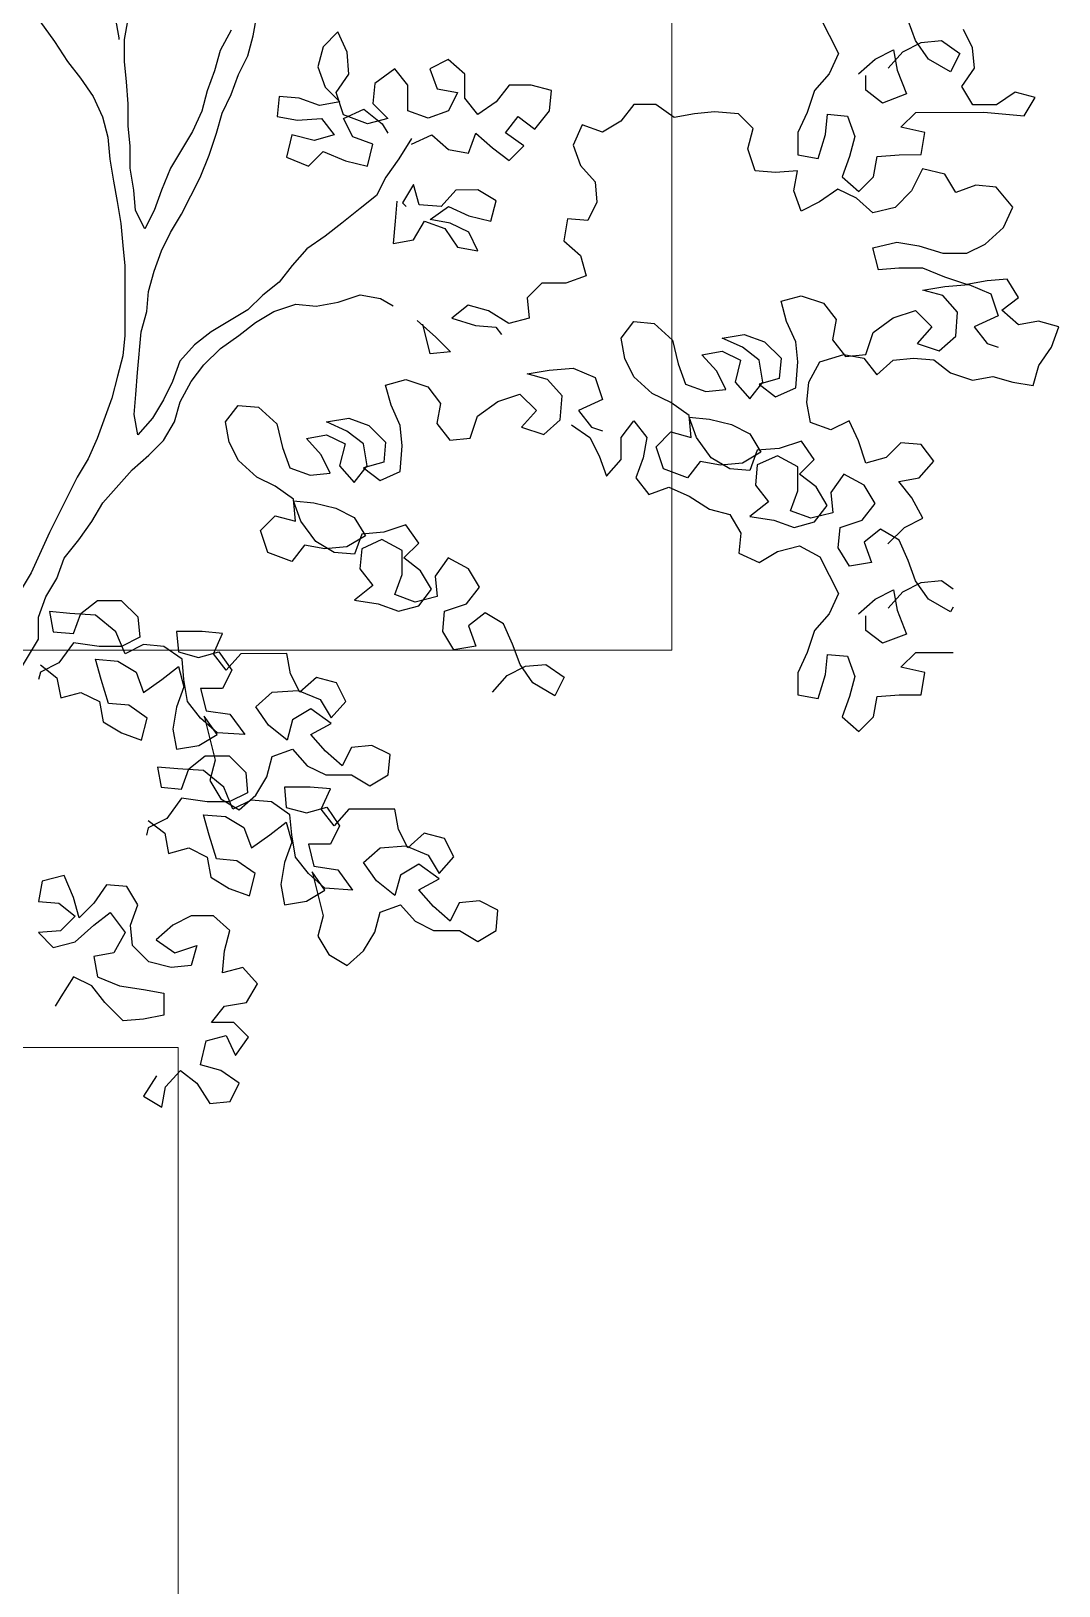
# Model space of a CAD drawing. Header units: millimetres. Extents: x 2810.5 to 2848.4, y 1624.4 to 1676.1.
# Drawn here: x 2842.94 to 2844.76, y 1637.632 to 1640.386 of the extents above; entities that cross this region are included whole.
import ezdxf

# ---------------------------------------------------------------- set-up
doc = ezdxf.new("R2010")
doc.units = ezdxf.units.MM
doc.layers.add('PROIEZIONI_projections', color=145, linetype='Continuous', lineweight=13)
doc.layers.add('VERDE_ALBERI', color=104, linetype='Continuous')

msp = doc.modelspace()

# ---------------------------------------------------------------- linework, layer by layer
at = {"layer": 'PROIEZIONI_projections'}
for points in [[(2841.2921, 1639.2893), (2844.0749, 1639.2893), (2844.0749, 1641.8615), (2839.8676, 1641.8615), (2839.8676, 1639.9504)], [(2841.2921, 1638.5856), (2843.2007, 1638.5856), (2843.2007, 1636.7731), (2841.2921, 1636.7731)]]:
    msp.add_lwpolyline(points, dxfattribs=at)
at = {"layer": 'VERDE_ALBERI'}
for p, q in [((2843.0894, 1640.4097), (2843.0959, 1640.3739)), ((2843.1057, 1640.3707), (2843.1122, 1640.4065)), ((2843.3337, 1640.3774), (2843.3401, 1640.4132)), ((2844.3368, 1640.4109), (2844.3694, 1640.3458)), ((2842.9558, 1640.4031), (2842.9819, 1640.3673)), ((2843.2946, 1640.3871), (2843.2751, 1640.3513)), ((2843.4835, 1640.384), (2843.4574, 1640.358)), ((2843.4998, 1640.3482), (2843.4835, 1640.384)), ((2844.5062, 1640.3687), (2844.4931, 1640.4045)), ((2844.6071, 1640.3558), (2844.5908, 1640.3883)), ((2842.9819, 1640.3673), (2843.0048, 1640.3315)), ((2843.0959, 1640.3739), (2843.0959, 1640.3707)), ((2843.1057, 1640.3316), (2843.1057, 1640.3707)), ((2843.3239, 1640.3415), (2843.3337, 1640.3774)), ((2843.4574, 1640.358), (2843.4477, 1640.3221)), ((2844.4345, 1640.3361), (2844.4671, 1640.3524)), ((2844.4671, 1640.3524), (2844.4736, 1640.3165)), ((2844.4834, 1640.3491), (2844.5159, 1640.3654)), ((2844.529, 1640.3361), (2844.5062, 1640.3687)), ((2844.5159, 1640.3654), (2844.5518, 1640.3687)), ((2844.5518, 1640.3687), (2844.5843, 1640.346)), ((2844.6104, 1640.3199), (2844.6071, 1640.3558)), ((2843.0048, 1640.3315), (2843.0276, 1640.3022)), ((2843.109, 1640.2958), (2843.1057, 1640.3316)), ((2843.2751, 1640.3513), (2843.2653, 1640.3154)), ((2843.3077, 1640.309), (2843.3239, 1640.3415)), ((2843.5031, 1640.3091), (2843.4998, 1640.3482)), ((2843.6789, 1640.3354), (2843.6464, 1640.319)), ((2843.7083, 1640.3093), (2843.6789, 1640.3354)), ((2844.3694, 1640.3458), (2844.3531, 1640.3099)), ((2844.4052, 1640.31), (2844.4345, 1640.3361)), ((2844.4573, 1640.3198), (2844.4834, 1640.3491)), ((2844.5681, 1640.3134), (2844.529, 1640.3361)), ((2844.5843, 1640.346), (2844.5681, 1640.3134)), ((2843.0276, 1640.3022), (2843.0504, 1640.2696)), ((2843.2653, 1640.3154), (2843.2523, 1640.2796)), ((2843.2947, 1640.2731), (2843.3077, 1640.309)), ((2843.4477, 1640.3221), (2843.4608, 1640.2863)), ((2843.4803, 1640.2766), (2843.5031, 1640.3091)), ((2843.5845, 1640.319), (2843.5487, 1640.2929)), ((2843.6073, 1640.2897), (2843.5845, 1640.319)), ((2843.6464, 1640.319), (2843.6594, 1640.2832)), ((2843.7083, 1640.267), (2843.7083, 1640.3093)), ((2844.3531, 1640.3099), (2844.3271, 1640.2806)), ((2844.4183, 1640.2807), (2844.4183, 1640.3067)), ((2844.4736, 1640.3165), (2844.49, 1640.2742)), ((2844.5877, 1640.2873), (2844.6104, 1640.3199)), ((2843.0504, 1640.2696), (2843.0667, 1640.2338)), ((2843.1123, 1640.2567), (2843.109, 1640.2958)), ((2843.2523, 1640.2796), (2843.2426, 1640.2438)), ((2843.2784, 1640.2405), (2843.2947, 1640.2731)), ((2843.3794, 1640.2699), (2843.3761, 1640.2341)), ((2843.4152, 1640.2667), (2843.3794, 1640.2699)), ((2843.4608, 1640.2863), (2843.4868, 1640.2603)), ((2843.4934, 1640.2375), (2843.4803, 1640.2766)), ((2843.5487, 1640.2929), (2843.5455, 1640.2571)), ((2843.6074, 1640.2441), (2843.6073, 1640.2897)), ((2843.6594, 1640.2832), (2843.6953, 1640.2768)), ((2843.6953, 1640.2768), (2843.679, 1640.2442)), ((2843.7865, 1640.2899), (2843.7637, 1640.2605)), ((2843.8255, 1640.2899), (2843.7865, 1640.2899)), ((2843.8614, 1640.2802), (2843.8255, 1640.2899)), ((2843.8581, 1640.2443), (2843.8614, 1640.2802)), ((2844.3271, 1640.2806), (2844.3141, 1640.2415)), ((2844.4476, 1640.2579), (2844.4183, 1640.2807)), ((2844.49, 1640.2742), (2844.4476, 1640.2579)), ((2844.6072, 1640.2548), (2844.5877, 1640.2873)), ((2844.6821, 1640.2777), (2844.6496, 1640.2548)), ((2844.7179, 1640.2679), (2844.6821, 1640.2777)), ((2843.1123, 1640.2176), (2843.1123, 1640.2567)), ((2843.2426, 1640.2438), (2843.2263, 1640.2079)), ((2843.451, 1640.2537), (2843.4152, 1640.2667)), ((2843.4868, 1640.2603), (2843.451, 1640.2537)), ((2843.4934, 1640.231), (2843.5292, 1640.2473)), ((2843.5292, 1640.2473), (2843.5618, 1640.2213)), ((2843.5455, 1640.2571), (2843.5716, 1640.231)), ((2843.6432, 1640.2311), (2843.6074, 1640.2441)), ((2843.679, 1640.2442), (2843.6432, 1640.2311)), ((2843.7311, 1640.2377), (2843.7083, 1640.267)), ((2843.7637, 1640.2605), (2843.7311, 1640.2377)), ((2843.8321, 1640.2117), (2843.8581, 1640.2443)), ((2844.0071, 1640.2553), (2843.9843, 1640.226)), ((2844.0462, 1640.2554), (2844.0071, 1640.2553)), ((2844.0788, 1640.2326), (2844.0462, 1640.2554)), ((2844.1504, 1640.2424), (2844.1146, 1640.2391)), ((2844.1927, 1640.2392), (2844.1504, 1640.2424)), ((2844.3141, 1640.2415), (2844.2979, 1640.2057)), ((2844.4802, 1640.2156), (2844.5063, 1640.2417)), ((2844.5063, 1640.2417), (2844.6268, 1640.2418)), ((2844.6496, 1640.2548), (2844.6072, 1640.2548)), ((2844.6268, 1640.2418), (2844.6984, 1640.2353)), ((2844.6984, 1640.2353), (2844.7179, 1640.2679)), ((2843.0667, 1640.2338), (2843.0765, 1640.198)), ((2843.1156, 1640.1818), (2843.1123, 1640.2176)), ((2843.2687, 1640.2047), (2843.2784, 1640.2405)), ((2843.3761, 1640.2341), (2843.412, 1640.2276)), ((2843.412, 1640.2276), (2843.4543, 1640.2309)), ((2843.4543, 1640.2309), (2843.4771, 1640.2016)), ((2843.5357, 1640.2212), (2843.4934, 1640.2375)), ((2843.5097, 1640.1984), (2843.4934, 1640.231)), ((2843.5716, 1640.231), (2843.5357, 1640.2212)), ((2843.5618, 1640.2213), (2843.5716, 1640.205)), ((2843.78, 1640.2052), (2843.8028, 1640.2345)), ((2843.8028, 1640.2345), (2843.8321, 1640.2117)), ((2843.9159, 1640.2194), (2843.8997, 1640.1836)), ((2843.9518, 1640.2064), (2843.9159, 1640.2194)), ((2843.9843, 1640.226), (2843.9518, 1640.2064)), ((2844.1146, 1640.2391), (2844.0788, 1640.2326)), ((2844.2188, 1640.2132), (2844.1927, 1640.2392)), ((2844.3467, 1640.2024), (2844.3499, 1640.2383)), ((2844.3499, 1640.2383), (2844.3858, 1640.235)), ((2844.3858, 1640.235), (2844.3988, 1640.1992)), ((2844.5226, 1640.2059), (2844.4802, 1640.2156)), ((2843.0765, 1640.198), (2843.0798, 1640.1589)), ((2843.2263, 1640.2079), (2843.1873, 1640.1428)), ((2843.2557, 1640.1656), (2843.2687, 1640.2047)), ((2843.4022, 1640.2016), (2843.3925, 1640.1625)), ((2843.4413, 1640.1918), (2843.4022, 1640.2016)), ((2843.4771, 1640.2016), (2843.4413, 1640.1918)), ((2843.5455, 1640.1854), (2843.5097, 1640.1984)), ((2843.6139, 1640.1953), (2843.5912, 1640.1594)), ((2843.6139, 1640.1855), (2843.6497, 1640.2018)), ((2843.6497, 1640.2018), (2843.6791, 1640.1758)), ((2843.7149, 1640.1693), (2843.7279, 1640.2051)), ((2843.7279, 1640.2051), (2843.7572, 1640.1791)), ((2843.8126, 1640.1824), (2843.78, 1640.2052)), ((2844.2091, 1640.1773), (2844.2188, 1640.2132)), ((2844.2979, 1640.2057), (2844.2979, 1640.1666)), ((2844.3337, 1640.1601), (2844.3467, 1640.2024)), ((2844.3988, 1640.1992), (2844.3891, 1640.1634)), ((2844.5161, 1640.1668), (2844.5226, 1640.2059)), ((2843.0798, 1640.1589), (2843.0864, 1640.1199)), ((2843.1157, 1640.1427), (2843.1156, 1640.1818)), ((2843.2394, 1640.1265), (2843.2557, 1640.1656)), ((2843.3925, 1640.1625), (2843.4316, 1640.1462)), ((2843.4316, 1640.1462), (2843.4576, 1640.1723)), ((2843.4576, 1640.1723), (2843.4967, 1640.1561)), ((2843.5358, 1640.1463), (2843.5455, 1640.1854)), ((2843.5912, 1640.1594), (2843.5684, 1640.1268)), ((2843.6791, 1640.1758), (2843.7149, 1640.1693)), ((2843.7572, 1640.1791), (2843.7866, 1640.1563)), ((2843.7866, 1640.1563), (2843.8126, 1640.1824)), ((2843.8997, 1640.1836), (2843.9127, 1640.1478)), ((2844.2221, 1640.1383), (2844.2091, 1640.1773)), ((2844.2979, 1640.1666), (2844.3337, 1640.1601)), ((2844.3891, 1640.1634), (2844.3761, 1640.1276)), ((2844.4315, 1640.1276), (2844.438, 1640.1634)), ((2844.438, 1640.1634), (2844.477, 1640.1667)), ((2844.477, 1640.1667), (2844.5161, 1640.1668)), ((2843.1222, 1640.1036), (2843.1157, 1640.1427)), ((2843.1873, 1640.1428), (2843.1711, 1640.1037)), ((2843.4967, 1640.1561), (2843.5358, 1640.1463)), ((2843.9127, 1640.1478), (2843.9388, 1640.1185)), ((2844.258, 1640.135), (2844.2221, 1640.1383)), ((2844.2971, 1640.1383), (2844.258, 1640.135)), ((2844.2906, 1640.1025), (2844.2971, 1640.1383)), ((2844.5185, 1640.1418), (2844.499, 1640.1027)), ((2844.5576, 1640.1321), (2844.5185, 1640.1418)), ((2844.5772, 1640.0995), (2844.5576, 1640.1321)), ((2843.0864, 1640.1199), (2843.0929, 1640.084)), ((2843.1255, 1640.0678), (2843.1222, 1640.1036)), ((2843.1711, 1640.1037), (2843.1581, 1640.0678)), ((2843.2069, 1640.0613), (2843.2394, 1640.1265)), ((2843.5684, 1640.1268), (2843.5521, 1640.0942)), ((2843.6173, 1640.1138), (2843.5977, 1640.0812)), ((2843.6271, 1640.078), (2843.6173, 1640.1138)), ((2843.6922, 1640.1041), (2843.6661, 1640.0748)), ((2843.7313, 1640.1042), (2843.6922, 1640.1041)), ((2843.7638, 1640.0847), (2843.7313, 1640.1042)), ((2843.9388, 1640.1185), (2843.9421, 1640.0826)), ((2844.3687, 1640.1058), (2844.3362, 1640.083)), ((2844.4013, 1640.0896), (2844.3687, 1640.1058)), ((2844.3761, 1640.1276), (2844.4054, 1640.1015)), ((2844.4054, 1640.1015), (2844.4315, 1640.1276)), ((2844.613, 1640.1126), (2844.5772, 1640.0995)), ((2844.6488, 1640.1094), (2844.613, 1640.1126)), ((2844.6782, 1640.0736), (2844.6488, 1640.1094)), ((2843.0929, 1640.084), (2843.0995, 1640.045)), ((2843.5521, 1640.0942), (2843.5228, 1640.0714)), ((2843.588, 1640.0845), (2843.5847, 1640.0487)), ((2843.5977, 1640.0812), (2843.6043, 1640.0747)), ((2843.6661, 1640.0748), (2843.6271, 1640.078)), ((2843.7541, 1640.0488), (2843.7638, 1640.0847)), ((2843.9421, 1640.0826), (2843.9258, 1640.0501)), ((2844.3036, 1640.0667), (2844.2906, 1640.1025)), ((2844.3362, 1640.083), (2844.3036, 1640.0667)), ((2844.4307, 1640.0636), (2844.4013, 1640.0896)), ((2844.499, 1640.1027), (2844.4697, 1640.0734)), ((2843.1418, 1640.0352), (2843.1255, 1640.0678)), ((2843.1581, 1640.0678), (2843.1418, 1640.0352)), ((2843.1874, 1640.0288), (2843.2069, 1640.0613)), ((2843.5228, 1640.0714), (2843.4903, 1640.0453)), ((2843.5847, 1640.0487), (2843.5815, 1640.0096)), ((2843.6173, 1640.0161), (2843.6369, 1640.0487)), ((2843.6369, 1640.0487), (2843.6727, 1640.0357)), ((2843.6466, 1640.052), (2843.6792, 1640.0748)), ((2843.6825, 1640.0455), (2843.6466, 1640.052)), ((2843.6792, 1640.0748), (2843.715, 1640.0586)), ((2843.715, 1640.0586), (2843.7541, 1640.0488)), ((2843.89, 1640.0533), (2843.8835, 1640.0142)), ((2843.9258, 1640.0501), (2843.89, 1640.0533)), ((2844.4697, 1640.0734), (2844.4307, 1640.0636)), ((2844.6619, 1640.0377), (2844.6782, 1640.0736)), ((2843.0995, 1640.045), (2843.1028, 1640.0059)), ((2843.1712, 1639.9962), (2843.1874, 1640.0288)), ((2843.461, 1640.0225), (2843.4285, 1639.9997)), ((2843.4903, 1640.0453), (2843.461, 1640.0225)), ((2843.6727, 1640.0357), (2843.6955, 1640.0032)), ((2843.715, 1640.0292), (2843.6825, 1640.0455)), ((2843.7314, 1639.9967), (2843.715, 1640.0292)), ((2844.6294, 1640.0084), (2844.6619, 1640.0377)), ((2843.1028, 1640.0059), (2843.1061, 1639.9701)), ((2843.1582, 1639.9603), (2843.1712, 1639.9962)), ((2843.4285, 1639.9997), (2843.4024, 1639.9703)), ((2843.5815, 1640.0096), (2843.6173, 1640.0161)), ((2843.6955, 1640.0032), (2843.7314, 1639.9967)), ((2843.8835, 1640.0142), (2843.9129, 1639.9882)), ((2844.4307, 1640.0017), (2844.473, 1640.0115)), ((2844.4405, 1639.9626), (2844.4307, 1640.0017)), ((2844.473, 1640.0115), (2844.5121, 1640.005)), ((2844.5121, 1640.005), (2844.5545, 1639.992)), ((2844.5968, 1639.9921), (2844.6294, 1640.0084)), ((2843.1061, 1639.9701), (2843.1062, 1639.8463)), ((2843.4024, 1639.9703), (2843.3797, 1639.941)), ((2843.9129, 1639.9882), (2843.9227, 1639.9524)), ((2844.4763, 1639.9659), (2844.4405, 1639.9626)), ((2844.5187, 1639.9659), (2844.4763, 1639.9659)), ((2844.5578, 1639.9497), (2844.5187, 1639.9659)), ((2844.5545, 1639.992), (2844.5968, 1639.9921)), ((2843.1484, 1639.9245), (2843.1582, 1639.9603)), ((2843.3797, 1639.941), (2843.3504, 1639.9182)), ((2843.8445, 1639.9393), (2843.8185, 1639.9132)), ((2843.8869, 1639.9393), (2843.8445, 1639.9393)), ((2843.9227, 1639.9524), (2843.8869, 1639.9393)), ((2844.5969, 1639.9367), (2844.5578, 1639.9497)), ((2844.6327, 1639.9432), (2844.5969, 1639.9367)), ((2844.6685, 1639.9465), (2844.6327, 1639.9432)), ((2844.6881, 1639.914), (2844.6685, 1639.9465)), ((2843.1452, 1639.8887), (2843.1484, 1639.9245)), ((2843.3504, 1639.9182), (2843.3243, 1639.8921)), ((2843.4839, 1639.9053), (2843.523, 1639.9183)), ((2843.523, 1639.9183), (2843.5588, 1639.9119)), ((2843.5588, 1639.9119), (2843.5816, 1639.8988)), ((2843.8185, 1639.9132), (2843.8218, 1639.8774)), ((2844.268, 1639.9071), (2844.3038, 1639.9169)), ((2844.3038, 1639.9169), (2844.3429, 1639.9039)), ((2844.5187, 1639.9268), (2844.5578, 1639.9334)), ((2844.5545, 1639.9171), (2844.5187, 1639.9268)), ((2844.5806, 1639.8878), (2844.5545, 1639.9171)), ((2844.5578, 1639.9334), (2844.6001, 1639.9367)), ((2844.6001, 1639.9367), (2844.6392, 1639.9204)), ((2844.6392, 1639.9204), (2844.6523, 1639.8814)), ((2844.6588, 1639.8911), (2844.6881, 1639.914)), ((2843.1355, 1639.8528), (2843.1452, 1639.8887)), ((2843.3243, 1639.8921), (2843.2592, 1639.853)), ((2843.3374, 1639.8693), (2843.3699, 1639.8889)), ((2843.3699, 1639.8889), (2843.409, 1639.9019)), ((2843.409, 1639.9019), (2843.4448, 1639.8987)), ((2843.4448, 1639.8987), (2843.4839, 1639.9053)), ((2843.7143, 1639.9001), (2843.685, 1639.8772)), ((2843.7501, 1639.8903), (2843.7143, 1639.9001)), ((2843.786, 1639.8676), (2843.7501, 1639.8903)), ((2844.2778, 1639.8713), (2844.268, 1639.9071)), ((2844.3429, 1639.9039), (2844.3657, 1639.8746)), ((2844.4666, 1639.8779), (2844.5057, 1639.891)), ((2844.5057, 1639.891), (2844.5351, 1639.8617)), ((2844.5774, 1639.8455), (2844.5806, 1639.8878)), ((2844.6881, 1639.8651), (2844.6588, 1639.8911)), ((2843.3081, 1639.8465), (2843.3374, 1639.8693)), ((2843.624, 1639.8728), (2843.6566, 1639.8435)), ((2843.6468, 1639.8142), (2843.6338, 1639.8663)), ((2843.685, 1639.8772), (2843.7273, 1639.8642)), ((2843.7273, 1639.8642), (2843.7632, 1639.861)), ((2843.7632, 1639.861), (2843.773, 1639.848)), ((2843.8218, 1639.8774), (2843.786, 1639.8676)), ((2843.9847, 1639.8417), (2844.0074, 1639.871)), ((2844.0074, 1639.871), (2844.0433, 1639.8678)), ((2844.0433, 1639.8678), (2844.0759, 1639.8385)), ((2844.2941, 1639.8354), (2844.2778, 1639.8713)), ((2844.3657, 1639.8746), (2844.3592, 1639.8388)), ((2844.4308, 1639.8519), (2844.4666, 1639.8779)), ((2844.5351, 1639.8617), (2844.509, 1639.8324)), ((2844.6523, 1639.8814), (2844.61, 1639.8618)), ((2844.61, 1639.8618), (2844.6328, 1639.8325)), ((2844.7239, 1639.8717), (2844.6881, 1639.8651)), ((2844.7598, 1639.8619), (2844.7239, 1639.8717)), ((2844.7468, 1639.8261), (2844.7598, 1639.8619)), ((2843.1062, 1639.8463), (2843.1029, 1639.8105)), ((2843.129, 1639.7812), (2843.1355, 1639.8528)), ((2843.2299, 1639.8301), (2843.2039, 1639.8008)), ((2843.2592, 1639.853), (2843.2299, 1639.8301)), ((2843.2756, 1639.8237), (2843.3081, 1639.8465)), ((2843.6566, 1639.8435), (2843.6827, 1639.8175)), ((2843.9912, 1639.8059), (2843.9847, 1639.8417)), ((2844.0759, 1639.8385), (2844.0857, 1639.7962)), ((2844.1638, 1639.8418), (2844.2029, 1639.8484)), ((2844.1996, 1639.8256), (2844.1638, 1639.8418)), ((2844.2029, 1639.8484), (2844.2387, 1639.8354)), ((2844.2387, 1639.8354), (2844.268, 1639.8061)), ((2844.2974, 1639.7996), (2844.2941, 1639.8354)), ((2844.3592, 1639.8388), (2844.382, 1639.8095)), ((2844.4179, 1639.8128), (2844.4308, 1639.8519)), ((2844.509, 1639.8324), (2844.5481, 1639.8194)), ((2844.5481, 1639.8194), (2844.5774, 1639.8455)), ((2844.6328, 1639.8325), (2844.6523, 1639.826)), ((2843.1029, 1639.8105), (2843.0932, 1639.7746)), ((2843.2039, 1639.8008), (2843.1909, 1639.765)), ((2843.2463, 1639.7943), (2843.2756, 1639.8237)), ((2843.6827, 1639.8175), (2843.6468, 1639.8142)), ((2844.0075, 1639.7733), (2843.9912, 1639.8059)), ((2844.128, 1639.8125), (2844.1638, 1639.819)), ((2844.1541, 1639.7832), (2844.128, 1639.8125)), ((2844.1638, 1639.819), (2844.1964, 1639.8028)), ((2844.1964, 1639.8028), (2844.1867, 1639.7637)), ((2844.229, 1639.8028), (2844.1996, 1639.8256)), ((2844.2355, 1639.7637), (2844.229, 1639.8028)), ((2844.268, 1639.8061), (2844.2648, 1639.7703)), ((2844.3364, 1639.7997), (2844.3788, 1639.8127)), ((2844.3788, 1639.8127), (2844.4146, 1639.8062)), ((2844.382, 1639.8095), (2844.4179, 1639.8128)), ((2844.4146, 1639.8062), (2844.4374, 1639.777)), ((2844.4374, 1639.777), (2844.4667, 1639.803)), ((2844.4667, 1639.803), (2844.5025, 1639.8063)), ((2844.5025, 1639.8063), (2844.5384, 1639.8031)), ((2844.5384, 1639.8031), (2844.5677, 1639.7803)), ((2844.724, 1639.7935), (2844.7468, 1639.8261)), ((2843.0932, 1639.7746), (2843.0835, 1639.7355)), ((2843.1258, 1639.7421), (2843.129, 1639.7812)), ((2843.2235, 1639.765), (2843.2463, 1639.7943)), ((2843.8185, 1639.7786), (2843.8575, 1639.7851)), ((2843.8543, 1639.7688), (2843.8185, 1639.7786)), ((2843.8575, 1639.7851), (2843.8999, 1639.7884)), ((2843.8999, 1639.7884), (2843.939, 1639.7721)), ((2844.0401, 1639.744), (2844.0075, 1639.7733)), ((2844.0857, 1639.7962), (2844.0987, 1639.7604)), ((2844.1704, 1639.7507), (2844.1541, 1639.7832)), ((2844.2941, 1639.754), (2844.2974, 1639.7996)), ((2844.3169, 1639.7638), (2844.3364, 1639.7997)), ((2844.5677, 1639.7803), (2844.6068, 1639.7673)), ((2844.6068, 1639.7673), (2844.6426, 1639.7739)), ((2844.6426, 1639.7739), (2844.6785, 1639.7641)), ((2844.7143, 1639.7577), (2844.724, 1639.7935)), ((2843.1909, 1639.765), (2843.1747, 1639.7324)), ((2843.204, 1639.7291), (2843.2235, 1639.765)), ((2843.5677, 1639.7588), (2843.6035, 1639.7686)), ((2843.5775, 1639.723), (2843.5677, 1639.7588)), ((2843.6035, 1639.7686), (2843.6426, 1639.7556)), ((2843.6426, 1639.7556), (2843.6654, 1639.7263)), ((2843.8804, 1639.7395), (2843.8543, 1639.7688)), ((2843.939, 1639.7721), (2843.952, 1639.7331)), ((2844.0987, 1639.7604), (2844.1346, 1639.7474)), ((2844.1346, 1639.7474), (2844.1704, 1639.7507)), ((2844.1867, 1639.7637), (2844.2127, 1639.7344)), ((2844.2127, 1639.7344), (2844.2355, 1639.7637)), ((2844.2648, 1639.7703), (2844.229, 1639.7605)), ((2844.229, 1639.7605), (2844.2583, 1639.7377)), ((2844.2583, 1639.7377), (2844.2941, 1639.754)), ((2844.3137, 1639.728), (2844.3169, 1639.7638)), ((2844.6785, 1639.7641), (2844.7143, 1639.7577)), ((2843.0835, 1639.7355), (2843.0575, 1639.6639)), ((2843.1226, 1639.7063), (2843.1258, 1639.7421)), ((2843.1747, 1639.7324), (2843.1552, 1639.6998)), ((2843.1942, 1639.6933), (2843.204, 1639.7291)), ((2843.2844, 1639.6934), (2843.3072, 1639.7227)), ((2843.3072, 1639.7227), (2843.343, 1639.7195)), ((2843.343, 1639.7195), (2843.3756, 1639.6902)), ((2843.5938, 1639.6872), (2843.5775, 1639.723)), ((2843.6654, 1639.7263), (2843.6589, 1639.6905)), ((2843.7306, 1639.7036), (2843.7664, 1639.7297)), ((2843.7664, 1639.7297), (2843.8055, 1639.7427)), ((2843.8055, 1639.7427), (2843.8348, 1639.7134)), ((2843.8771, 1639.6972), (2843.8804, 1639.7395)), ((2843.952, 1639.7331), (2843.9097, 1639.7135)), ((2844.0727, 1639.7278), (2844.0401, 1639.744)), ((2844.1053, 1639.705), (2844.0727, 1639.7278)), ((2844.3203, 1639.6922), (2844.3137, 1639.728)), ((2843.1291, 1639.6705), (2843.1226, 1639.7063)), ((2843.1552, 1639.6998), (2843.1291, 1639.6705)), ((2843.1747, 1639.6607), (2843.1942, 1639.6933)), ((2843.2909, 1639.6576), (2843.2844, 1639.6934)), ((2843.4635, 1639.6935), (2843.5026, 1639.7001)), ((2843.4994, 1639.6773), (2843.4635, 1639.6935)), ((2843.5026, 1639.7001), (2843.5384, 1639.6871)), ((2843.6589, 1639.6905), (2843.6818, 1639.6612)), ((2843.7176, 1639.6645), (2843.7306, 1639.7036)), ((2843.8348, 1639.7134), (2843.8088, 1639.6841)), ((2843.8479, 1639.6711), (2843.8771, 1639.6972)), ((2843.9097, 1639.7135), (2843.9325, 1639.6842)), ((2843.9848, 1639.6658), (2844.0076, 1639.6951)), ((2844.0076, 1639.6951), (2844.0304, 1639.6658)), ((2844.1086, 1639.6659), (2844.1053, 1639.705)), ((2844.1184, 1639.6659), (2844.1053, 1639.7017)), ((2844.1053, 1639.7017), (2844.1411, 1639.6985)), ((2844.1411, 1639.6985), (2844.1802, 1639.6888)), ((2844.3561, 1639.6792), (2844.3203, 1639.6922)), ((2844.3887, 1639.6955), (2844.3561, 1639.6792)), ((2844.405, 1639.6597), (2844.3887, 1639.6955)), ((2843.0575, 1639.6639), (2843.0412, 1639.628)), ((2843.3756, 1639.6902), (2843.3854, 1639.6479)), ((2843.4277, 1639.6642), (2843.4635, 1639.6707)), ((2843.4538, 1639.6349), (2843.4277, 1639.6642)), ((2843.4635, 1639.6707), (2843.4961, 1639.6545)), ((2843.5287, 1639.6545), (2843.4994, 1639.6773)), ((2843.5384, 1639.6871), (2843.5678, 1639.6578)), ((2843.5971, 1639.6513), (2843.5938, 1639.6872)), ((2843.6818, 1639.6612), (2843.7176, 1639.6645)), ((2843.8088, 1639.6841), (2843.8479, 1639.6711)), ((2843.8969, 1639.6885), (2843.9295, 1639.6658)), ((2843.9295, 1639.6658), (2843.9458, 1639.6332)), ((2843.9325, 1639.6842), (2843.9521, 1639.6777)), ((2843.9849, 1639.6267), (2843.9848, 1639.6658)), ((2844.0304, 1639.6658), (2844.0239, 1639.63)), ((2844.0467, 1639.6496), (2844.0727, 1639.6757)), ((2844.0727, 1639.6757), (2844.1086, 1639.6659)), ((2844.1444, 1639.6301), (2844.1184, 1639.6659)), ((2844.1802, 1639.6888), (2844.2128, 1639.6725)), ((2844.2128, 1639.6725), (2844.2324, 1639.64)), ((2843.1487, 1639.6346), (2843.1747, 1639.6607)), ((2843.3073, 1639.625), (2843.2909, 1639.6576)), ((2843.3854, 1639.6479), (2843.3985, 1639.6121)), ((2843.4961, 1639.6545), (2843.4864, 1639.6154)), ((2843.5352, 1639.6154), (2843.5287, 1639.6545)), ((2843.5678, 1639.6578), (2843.5646, 1639.622)), ((2843.5939, 1639.6057), (2843.5971, 1639.6513)), ((2844.0598, 1639.6105), (2844.0467, 1639.6496)), ((2844.2324, 1639.64), (2844.1998, 1639.6204)), ((2844.2259, 1639.6432), (2844.2129, 1639.6074)), ((2844.2649, 1639.6465), (2844.2259, 1639.6432)), ((2844.304, 1639.6596), (2844.2649, 1639.6465)), ((2844.3268, 1639.627), (2844.304, 1639.6596)), ((2844.418, 1639.6206), (2844.405, 1639.6597)), ((2844.4799, 1639.6565), (2844.4538, 1639.6304)), ((2844.5157, 1639.6533), (2844.4799, 1639.6565)), ((2844.5385, 1639.624), (2844.5157, 1639.6533)), ((2843.0412, 1639.628), (2843.0217, 1639.5954)), ((2843.0674, 1639.5499), (2843.1194, 1639.6086)), ((2843.1194, 1639.6086), (2843.1487, 1639.6346)), ((2843.3399, 1639.5957), (2843.3073, 1639.625)), ((2843.3985, 1639.6121), (2843.4343, 1639.5991)), ((2843.4701, 1639.6024), (2843.4538, 1639.6349)), ((2843.4864, 1639.6154), (2843.5125, 1639.5861)), ((2843.5125, 1639.5861), (2843.5352, 1639.6154)), ((2843.5646, 1639.622), (2843.5287, 1639.6122)), ((2843.5287, 1639.6122), (2843.5581, 1639.5894)), ((2843.9458, 1639.6332), (2843.9588, 1639.5974)), ((2843.9588, 1639.5974), (2843.9849, 1639.6267)), ((2844.0239, 1639.63), (2844.0109, 1639.5942)), ((2844.1021, 1639.5943), (2844.0598, 1639.6105)), ((2844.1249, 1639.6236), (2844.1021, 1639.5943)), ((2844.1607, 1639.6171), (2844.1249, 1639.6236)), ((2844.177, 1639.6106), (2844.1444, 1639.6301)), ((2844.1998, 1639.6204), (2844.1607, 1639.6171)), ((2844.2129, 1639.6074), (2844.177, 1639.6106)), ((2844.2259, 1639.6172), (2844.2227, 1639.5813)), ((2844.2617, 1639.6335), (2844.2259, 1639.6172)), ((2844.2975, 1639.614), (2844.2617, 1639.6335)), ((2844.2976, 1639.5716), (2844.2975, 1639.614)), ((2844.3008, 1639.601), (2844.3268, 1639.627)), ((2844.4538, 1639.6304), (2844.418, 1639.6206)), ((2844.5125, 1639.5946), (2844.5385, 1639.624)), ((2843.0217, 1639.5954), (2842.973, 1639.4977)), ((2843.3724, 1639.5795), (2843.3399, 1639.5957)), ((2843.4343, 1639.5991), (2843.4701, 1639.6024)), ((2843.5581, 1639.5894), (2843.5939, 1639.6057)), ((2844.0109, 1639.5942), (2844.0338, 1639.5649)), ((2844.2227, 1639.5813), (2844.2455, 1639.5521)), ((2844.3301, 1639.5782), (2844.3008, 1639.601)), ((2844.379, 1639.601), (2844.3562, 1639.5684)), ((2844.4148, 1639.5815), (2844.379, 1639.601)), ((2844.4344, 1639.549), (2844.4148, 1639.5815)), ((2844.4767, 1639.5881), (2844.5125, 1639.5946)), ((2844.4995, 1639.5588), (2844.4767, 1639.5881)), ((2843.405, 1639.5567), (2843.3724, 1639.5795)), ((2843.4083, 1639.5176), (2843.405, 1639.5567)), ((2843.4181, 1639.5176), (2843.405, 1639.5534)), ((2843.405, 1639.5534), (2843.4409, 1639.5502)), ((2844.0338, 1639.5649), (2844.0696, 1639.5779)), ((2844.0696, 1639.5779), (2844.1054, 1639.5617)), ((2844.1054, 1639.5617), (2844.1413, 1639.5389)), ((2844.2846, 1639.5358), (2844.2976, 1639.5716)), ((2844.3497, 1639.5456), (2844.3301, 1639.5782)), ((2844.3562, 1639.5684), (2844.3595, 1639.5326)), ((2844.5191, 1639.523), (2844.4995, 1639.5588)), ((2843.0478, 1639.5173), (2843.0674, 1639.5499)), ((2843.3465, 1639.5013), (2843.3725, 1639.5274)), ((2843.3725, 1639.5274), (2843.4083, 1639.5176)), ((2843.4409, 1639.5502), (2843.48, 1639.5405)), ((2843.48, 1639.5405), (2843.5125, 1639.5242)), ((2844.1413, 1639.5389), (2844.1771, 1639.5292)), ((2844.1771, 1639.5292), (2844.1967, 1639.4966)), ((2844.2455, 1639.5521), (2844.2129, 1639.526)), ((2844.2129, 1639.526), (2844.2553, 1639.5195)), ((2844.3204, 1639.5228), (2844.2846, 1639.5358)), ((2844.3595, 1639.5326), (2844.3204, 1639.5228)), ((2844.3269, 1639.5163), (2844.3497, 1639.5456)), ((2844.4116, 1639.5196), (2844.4344, 1639.549)), ((2842.973, 1639.4977), (2842.9405, 1639.426)), ((2843.0251, 1639.4847), (2843.0478, 1639.5173)), ((2843.3595, 1639.4622), (2843.3465, 1639.5013)), ((2843.4442, 1639.4818), (2843.4181, 1639.5176)), ((2843.5125, 1639.5242), (2843.5321, 1639.4917)), ((2843.5647, 1639.4982), (2843.5256, 1639.4949)), ((2843.6037, 1639.5113), (2843.5647, 1639.4982)), ((2843.6266, 1639.4787), (2843.6037, 1639.5113)), ((2844.2553, 1639.5195), (2844.2911, 1639.5065)), ((2844.2911, 1639.5065), (2844.3269, 1639.5163)), ((2844.3693, 1639.4707), (2844.3725, 1639.5066)), ((2844.3725, 1639.5066), (2844.4116, 1639.5196)), ((2844.4442, 1639.5034), (2844.4149, 1639.4806)), ((2844.4768, 1639.4839), (2844.4442, 1639.5034)), ((2844.4572, 1639.4773), (2844.4865, 1639.5067)), ((2844.4865, 1639.5067), (2844.5191, 1639.523)), ((2842.9991, 1639.4521), (2843.0251, 1639.4847)), ((2843.4246, 1639.4753), (2843.4019, 1639.446)), ((2843.4605, 1639.4688), (2843.4246, 1639.4753)), ((2843.4768, 1639.4623), (2843.4442, 1639.4818)), ((2843.4996, 1639.4721), (2843.4605, 1639.4688)), ((2843.5321, 1639.4917), (2843.4996, 1639.4721)), ((2843.5256, 1639.4949), (2843.5126, 1639.4591)), ((2843.5614, 1639.4852), (2843.5256, 1639.4689)), ((2843.5973, 1639.4657), (2843.5614, 1639.4852)), ((2843.6005, 1639.4527), (2843.6266, 1639.4787)), ((2844.1967, 1639.4966), (2844.1935, 1639.4608)), ((2844.2618, 1639.4641), (2844.3009, 1639.4739)), ((2844.3009, 1639.4739), (2844.3368, 1639.4544)), ((2844.3889, 1639.4382), (2844.3693, 1639.4707)), ((2844.4149, 1639.4806), (2844.428, 1639.4447)), ((2844.4931, 1639.4481), (2844.4768, 1639.4839)), ((2842.9861, 1639.4163), (2842.9991, 1639.4521)), ((2843.4019, 1639.446), (2843.3595, 1639.4622)), ((2843.5126, 1639.4591), (2843.4768, 1639.4623)), ((2843.5256, 1639.4689), (2843.5224, 1639.433)), ((2843.5973, 1639.4233), (2843.5973, 1639.4657)), ((2843.6299, 1639.4299), (2843.6005, 1639.4527)), ((2843.6787, 1639.4527), (2843.6559, 1639.4201)), ((2843.7145, 1639.4332), (2843.6787, 1639.4527)), ((2844.1935, 1639.4608), (2844.2293, 1639.4446)), ((2844.2293, 1639.4446), (2844.2618, 1639.4641)), ((2844.3368, 1639.4544), (2844.3694, 1639.3893)), ((2844.428, 1639.4447), (2844.3889, 1639.4382)), ((2844.5062, 1639.4122), (2844.4931, 1639.4481)), ((2842.9405, 1639.426), (2842.9209, 1639.3934)), ((2842.9665, 1639.3837), (2842.9861, 1639.4163)), ((2843.5224, 1639.433), (2843.5452, 1639.4038)), ((2843.5843, 1639.3875), (2843.5973, 1639.4233)), ((2843.6494, 1639.3973), (2843.6299, 1639.4299)), ((2843.6559, 1639.4201), (2843.6592, 1639.3843)), ((2843.7341, 1639.4007), (2843.7145, 1639.4332)), ((2843.5452, 1639.4038), (2843.5127, 1639.3777)), ((2843.6267, 1639.368), (2843.6494, 1639.3973)), ((2843.7113, 1639.3713), (2843.7341, 1639.4007)), ((2844.3694, 1639.3893), (2844.3531, 1639.3535)), ((2844.4345, 1639.3796), (2844.4671, 1639.3959)), ((2844.4573, 1639.3633), (2844.4834, 1639.3927)), ((2844.4671, 1639.3959), (2844.4736, 1639.3601)), ((2844.4834, 1639.3927), (2844.5159, 1639.409)), ((2844.529, 1639.3797), (2844.5062, 1639.4122)), ((2844.5159, 1639.409), (2844.5518, 1639.4123)), ((2844.5518, 1639.4123), (2844.5724, 1639.3978)), ((2842.9536, 1639.3479), (2842.9665, 1639.3837)), ((2843.0285, 1639.3544), (2843.0577, 1639.3773)), ((2843.0577, 1639.3773), (2843.1001, 1639.3773)), ((2843.1001, 1639.3773), (2843.1294, 1639.348)), ((2843.5127, 1639.3777), (2843.555, 1639.3712)), ((2843.555, 1639.3712), (2843.5909, 1639.3582)), ((2843.6201, 1639.3745), (2843.5843, 1639.3875)), ((2843.5909, 1639.3582), (2843.6267, 1639.368)), ((2843.6592, 1639.3843), (2843.6201, 1639.3745)), ((2843.6723, 1639.3583), (2843.7113, 1639.3713)), ((2844.4052, 1639.3535), (2844.4345, 1639.3796)), ((2844.4736, 1639.3601), (2844.49, 1639.3178)), ((2844.5681, 1639.3569), (2844.529, 1639.3797)), ((2844.5724, 1639.3656), (2844.5681, 1639.3569)), ((2842.9536, 1639.3088), (2842.9536, 1639.3479)), ((2843.0089, 1639.3544), (2842.9731, 1639.3576)), ((2842.9731, 1639.3576), (2842.9796, 1639.3218)), ((2843.0545, 1639.3512), (2843.0089, 1639.3544)), ((2843.0155, 1639.3186), (2843.0285, 1639.3544)), ((2843.0904, 1639.3219), (2843.0545, 1639.3512)), ((2843.1294, 1639.348), (2843.1327, 1639.3122)), ((2843.6691, 1639.3224), (2843.6723, 1639.3583)), ((2843.7439, 1639.3551), (2843.7146, 1639.3323)), ((2843.7765, 1639.3356), (2843.7439, 1639.3551)), ((2843.7928, 1639.2998), (2843.7765, 1639.3356)), ((2844.3531, 1639.3535), (2844.3271, 1639.3241)), ((2844.4183, 1639.3242), (2844.4183, 1639.3503)), ((2842.9146, 1639.2436), (2842.9536, 1639.3088)), ((2842.9796, 1639.3218), (2843.0155, 1639.3186)), ((2843.1067, 1639.2829), (2843.0904, 1639.3219)), ((2843.1327, 1639.3122), (2843.1002, 1639.2959)), ((2843.2434, 1639.3221), (2843.1978, 1639.322)), ((2843.1978, 1639.322), (2843.2011, 1639.2862)), ((2843.2793, 1639.3188), (2843.2434, 1639.3221)), ((2843.263, 1639.283), (2843.2793, 1639.3188)), ((2843.6886, 1639.2899), (2843.6691, 1639.3224)), ((2843.7146, 1639.3323), (2843.7277, 1639.2964)), ((2844.3271, 1639.3241), (2844.3141, 1639.2851)), ((2844.4476, 1639.3015), (2844.4183, 1639.3242)), ((2844.49, 1639.3178), (2844.4476, 1639.3015)), ((2843.0155, 1639.3023), (2842.9895, 1639.2665)), ((2843.0611, 1639.2958), (2843.0155, 1639.3023)), ((2843.1002, 1639.2959), (2843.0611, 1639.2958)), ((2843.1392, 1639.2992), (2843.1067, 1639.2829)), ((2843.1751, 1639.2959), (2843.1392, 1639.2992)), ((2843.2077, 1639.2732), (2843.1751, 1639.2959)), ((2843.2011, 1639.2862), (2843.237, 1639.2765)), ((2843.237, 1639.2765), (2843.2728, 1639.2863)), ((2843.2858, 1639.2537), (2843.263, 1639.283)), ((2843.2728, 1639.2863), (2843.2956, 1639.2537)), ((2843.3119, 1639.283), (2843.2858, 1639.2537)), ((2843.3933, 1639.2831), (2843.3119, 1639.283)), ((2843.3998, 1639.2473), (2843.3933, 1639.2831)), ((2843.7277, 1639.2964), (2843.6886, 1639.2899)), ((2843.8059, 1639.264), (2843.7928, 1639.2998)), ((2844.3141, 1639.2851), (2844.2979, 1639.2492)), ((2844.3467, 1639.246), (2844.3499, 1639.2818)), ((2844.3499, 1639.2818), (2844.3858, 1639.2786)), ((2844.3858, 1639.2786), (2844.3988, 1639.2428)), ((2844.4802, 1639.2591), (2844.5063, 1639.2852)), ((2844.5063, 1639.2852), (2844.5724, 1639.2853)), ((2842.9569, 1639.2502), (2842.9537, 1639.2371)), ((2842.9895, 1639.2665), (2842.9569, 1639.2502)), ((2842.9569, 1639.2632), (2842.9862, 1639.2404)), ((2843.0644, 1639.2372), (2843.0546, 1639.273)), ((2843.0546, 1639.273), (2843.0937, 1639.2698)), ((2843.0937, 1639.2698), (2843.1263, 1639.2503)), ((2843.1263, 1639.2503), (2843.1393, 1639.2145)), ((2843.1719, 1639.2373), (2843.2012, 1639.2601)), ((2843.2012, 1639.2601), (2843.211, 1639.2243)), ((2843.2109, 1639.2374), (2843.2077, 1639.2732)), ((2843.2956, 1639.2537), (2843.2794, 1639.2211)), ((2843.7831, 1639.2444), (2843.8157, 1639.2607)), ((2843.8287, 1639.2314), (2843.8059, 1639.264)), ((2843.8157, 1639.2607), (2843.8515, 1639.264)), ((2843.8515, 1639.264), (2843.8841, 1639.2412)), ((2844.5226, 1639.2494), (2844.4802, 1639.2591)), ((2842.9862, 1639.2404), (2842.9928, 1639.2046)), ((2843.0775, 1639.1949), (2843.0644, 1639.2372)), ((2843.1393, 1639.2145), (2843.1719, 1639.2373)), ((2843.211, 1639.2243), (2843.198, 1639.1885)), ((2843.2175, 1639.1983), (2843.2109, 1639.2374)), ((2843.4162, 1639.2147), (2843.3998, 1639.2473)), ((2843.4454, 1639.2408), (2843.4162, 1639.2147)), ((2843.4813, 1639.2311), (2843.4454, 1639.2408)), ((2843.4976, 1639.1985), (2843.4813, 1639.2311)), ((2843.7571, 1639.2151), (2843.7831, 1639.2444)), ((2843.8678, 1639.2086), (2843.8287, 1639.2314)), ((2843.8841, 1639.2412), (2843.8678, 1639.2086)), ((2844.2979, 1639.2492), (2844.2979, 1639.2101)), ((2844.3337, 1639.2036), (2844.3467, 1639.246)), ((2844.3988, 1639.2428), (2844.3891, 1639.207)), ((2844.5161, 1639.2103), (2844.5226, 1639.2494)), ((2842.9928, 1639.2046), (2843.0286, 1639.2144)), ((2843.0286, 1639.2144), (2843.0612, 1639.1981)), ((2843.0612, 1639.1981), (2843.0677, 1639.1623)), ((2843.1133, 1639.1917), (2843.0775, 1639.1949)), ((2843.2403, 1639.169), (2843.2175, 1639.1983)), ((2843.2794, 1639.2211), (2843.2403, 1639.2211)), ((2843.2403, 1639.2211), (2843.2501, 1639.182)), ((2843.338, 1639.1886), (2843.3673, 1639.2147)), ((2843.3673, 1639.2147), (2843.4129, 1639.218)), ((2843.4129, 1639.218), (2843.452, 1639.2018)), ((2843.452, 1639.2018), (2843.4716, 1639.1692)), ((2843.4716, 1639.1692), (2843.4976, 1639.1985)), ((2844.2979, 1639.2101), (2844.3337, 1639.2036)), ((2844.3891, 1639.207), (2844.3761, 1639.1711)), ((2844.4315, 1639.1712), (2844.438, 1639.207)), ((2844.438, 1639.207), (2844.477, 1639.2103)), ((2844.477, 1639.2103), (2844.5161, 1639.2103)), ((2843.1459, 1639.1689), (2843.1133, 1639.1917)), ((2843.1361, 1639.1298), (2843.1459, 1639.1689)), ((2843.198, 1639.1885), (2843.1915, 1639.1494)), ((2843.2697, 1639.143), (2843.2403, 1639.169)), ((2843.2697, 1639.1397), (2843.2468, 1639.1723)), ((2843.2468, 1639.1723), (2843.2664, 1639.0941)), ((2843.2501, 1639.182), (2843.2924, 1639.1756)), ((2843.2924, 1639.1756), (2843.3185, 1639.1397)), ((2843.3608, 1639.1561), (2843.338, 1639.1886)), ((2843.4357, 1639.1855), (2843.4032, 1639.1659)), ((2843.4716, 1639.1594), (2843.4357, 1639.1855)), ((2844.3761, 1639.1711), (2844.4054, 1639.1451)), ((2844.4054, 1639.1451), (2844.4315, 1639.1712)), ((2843.0677, 1639.1623), (2843.1003, 1639.1428)), ((2843.1003, 1639.1428), (2843.1361, 1639.1298)), ((2843.1915, 1639.1494), (2843.198, 1639.1136)), ((2843.3185, 1639.1397), (2843.2697, 1639.143)), ((2843.3934, 1639.13), (2843.3608, 1639.1561)), ((2843.4032, 1639.1659), (2843.3934, 1639.13)), ((2843.4358, 1639.1399), (2843.4716, 1639.1594)), ((2843.4618, 1639.1106), (2843.4358, 1639.1399)), ((2843.198, 1639.1136), (2843.2371, 1639.1201)), ((2843.2371, 1639.1201), (2843.2697, 1639.1397)), ((2843.3674, 1639.1007), (2843.4032, 1639.1138)), ((2843.4032, 1639.1138), (2843.4293, 1639.0845)), ((2843.5074, 1639.1171), (2843.4912, 1639.0845)), ((2843.5433, 1639.1204), (2843.5074, 1639.1171)), ((2843.5758, 1639.1042), (2843.5433, 1639.1204)), ((2843.2194, 1639.079), (2843.2487, 1639.1019)), ((2843.2487, 1639.1019), (2843.2911, 1639.1019)), ((2843.2664, 1639.0941), (2843.2567, 1639.0583)), ((2843.2911, 1639.1019), (2843.3204, 1639.0726)), ((2843.3577, 1639.0649), (2843.3674, 1639.1007)), ((2843.4912, 1639.0845), (2843.4618, 1639.1106)), ((2843.5726, 1639.0683), (2843.5758, 1639.1042)), ((2843.1999, 1639.079), (2843.1641, 1639.0822)), ((2843.1641, 1639.0822), (2843.1706, 1639.0464)), ((2843.2455, 1639.0758), (2843.1999, 1639.079)), ((2843.2064, 1639.0432), (2843.2194, 1639.079)), ((2843.2813, 1639.0465), (2843.2455, 1639.0758)), ((2843.2567, 1639.0583), (2843.2763, 1639.0257)), ((2843.3204, 1639.0726), (2843.3237, 1639.0368)), ((2843.3382, 1639.0323), (2843.3577, 1639.0649)), ((2843.4293, 1639.0845), (2843.4619, 1639.0682)), ((2843.4619, 1639.0682), (2843.5075, 1639.0683)), ((2843.5075, 1639.0683), (2843.5401, 1639.0488)), ((2843.5401, 1639.0488), (2843.5726, 1639.0683)), ((2843.1706, 1639.0464), (2843.2064, 1639.0432)), ((2843.2977, 1639.0075), (2843.2813, 1639.0465)), ((2843.3237, 1639.0368), (2843.2911, 1639.0205)), ((2843.3089, 1639.0062), (2843.3382, 1639.0323)), ((2843.4344, 1639.0467), (2843.3888, 1639.0466)), ((2843.3888, 1639.0466), (2843.3921, 1639.0108)), ((2843.4703, 1639.0434), (2843.4344, 1639.0467)), ((2843.454, 1639.0076), (2843.4703, 1639.0434)), ((2843.2065, 1639.0269), (2843.1804, 1638.9911)), ((2843.2521, 1639.0204), (2843.2065, 1639.0269)), ((2843.2911, 1639.0205), (2843.2521, 1639.0204)), ((2843.2763, 1639.0257), (2843.3089, 1639.0062)), ((2843.3302, 1639.0238), (2843.2977, 1639.0075)), ((2843.3661, 1639.0205), (2843.3302, 1639.0238)), ((2843.3986, 1638.9978), (2843.3661, 1639.0205)), ((2843.3921, 1639.0108), (2843.4279, 1639.0011)), ((2843.4279, 1639.0011), (2843.4638, 1639.0109)), ((2843.4768, 1638.9783), (2843.454, 1639.0076)), ((2843.4638, 1639.0109), (2843.4866, 1638.9783)), ((2843.5029, 1639.0076), (2843.4768, 1638.9783)), ((2843.5843, 1639.0077), (2843.5029, 1639.0076)), ((2843.5908, 1638.9719), (2843.5843, 1639.0077)), ((2843.1479, 1638.9747), (2843.1446, 1638.9617)), ((2843.1804, 1638.9911), (2843.1479, 1638.9747)), ((2843.1479, 1638.9878), (2843.1772, 1638.965)), ((2843.2554, 1638.9618), (2843.2456, 1638.9976)), ((2843.2456, 1638.9976), (2843.2847, 1638.9944)), ((2843.2847, 1638.9944), (2843.3172, 1638.9749)), ((2843.3172, 1638.9749), (2843.3303, 1638.9391)), ((2843.3628, 1638.9619), (2843.3921, 1638.9847)), ((2843.3921, 1638.9847), (2843.4019, 1638.9489)), ((2843.4019, 1638.962), (2843.3986, 1638.9978)), ((2843.4866, 1638.9783), (2843.4703, 1638.9457)), ((2843.1772, 1638.965), (2843.1837, 1638.9292)), ((2843.2684, 1638.9195), (2843.2554, 1638.9618)), ((2843.3303, 1638.9391), (2843.3628, 1638.9619)), ((2843.4019, 1638.9489), (2843.3889, 1638.9131)), ((2843.4085, 1638.9229), (2843.4019, 1638.962)), ((2843.6071, 1638.9393), (2843.5908, 1638.9719)), ((2843.6364, 1638.9654), (2843.6071, 1638.9393)), ((2843.6723, 1638.9557), (2843.6364, 1638.9654)), ((2843.6886, 1638.9231), (2843.6723, 1638.9557)), ((2843.1837, 1638.9292), (2843.2196, 1638.939)), ((2843.2196, 1638.939), (2843.2521, 1638.9227)), ((2843.2521, 1638.9227), (2843.2587, 1638.8869)), ((2843.3043, 1638.9163), (2843.2684, 1638.9195)), ((2843.4313, 1638.8936), (2843.4085, 1638.9229)), ((2843.4703, 1638.9457), (2843.4313, 1638.9457)), ((2843.4313, 1638.9457), (2843.4411, 1638.9066)), ((2843.529, 1638.9132), (2843.5583, 1638.9393)), ((2843.5583, 1638.9393), (2843.6039, 1638.9426)), ((2843.6039, 1638.9426), (2843.643, 1638.9263)), ((2843.643, 1638.9263), (2843.6625, 1638.8938)), ((2843.6625, 1638.8938), (2843.6886, 1638.9231)), ((2843.3369, 1638.8935), (2843.3043, 1638.9163)), ((2843.3271, 1638.8544), (2843.3369, 1638.8935)), ((2843.3889, 1638.9131), (2843.3825, 1638.874)), ((2843.4606, 1638.8676), (2843.4313, 1638.8936)), ((2843.4606, 1638.8643), (2843.4378, 1638.8968)), ((2843.4378, 1638.8968), (2843.4574, 1638.8187)), ((2843.4411, 1638.9066), (2843.4834, 1638.9001)), ((2843.4834, 1638.9001), (2843.5095, 1638.8643)), ((2843.5518, 1638.8807), (2843.529, 1638.9132)), ((2843.6267, 1638.91), (2843.5942, 1638.8905)), ((2843.6626, 1638.884), (2843.6267, 1638.91)), ((2842.96, 1638.8801), (2842.9535, 1638.8443)), ((2842.9991, 1638.8899), (2842.96, 1638.8801)), ((2843.0154, 1638.8509), (2842.9991, 1638.8899)), ((2843.074, 1638.8737), (2843.0512, 1638.8411)), ((2843.1098, 1638.8705), (2843.074, 1638.8737)), ((2843.1294, 1638.838), (2843.1098, 1638.8705)), ((2843.2587, 1638.8869), (2843.2913, 1638.8674)), ((2843.2913, 1638.8674), (2843.3271, 1638.8544)), ((2843.3825, 1638.874), (2843.389, 1638.8382)), ((2843.5095, 1638.8643), (2843.4606, 1638.8676)), ((2843.5844, 1638.8546), (2843.5518, 1638.8807)), ((2843.5942, 1638.8905), (2843.5844, 1638.8546)), ((2843.6267, 1638.8645), (2843.6626, 1638.884)), ((2843.6528, 1638.8352), (2843.6267, 1638.8645)), ((2842.9535, 1638.8443), (2842.9894, 1638.8411)), ((2842.9894, 1638.8411), (2843.0187, 1638.8183)), ((2843.0252, 1638.8151), (2843.0154, 1638.8509)), ((2843.0512, 1638.8411), (2843.0252, 1638.8151)), ((2843.1164, 1638.8021), (2843.1294, 1638.838)), ((2843.389, 1638.8382), (2843.4281, 1638.8447)), ((2843.4281, 1638.8447), (2843.4606, 1638.8643)), ((2843.5584, 1638.8253), (2843.5942, 1638.8384)), ((2843.5942, 1638.8384), (2843.6203, 1638.8091)), ((2843.6984, 1638.8417), (2843.6822, 1638.8091)), ((2843.7342, 1638.845), (2843.6984, 1638.8417)), ((2843.7668, 1638.8288), (2843.7342, 1638.845)), ((2843.0187, 1638.8183), (2842.9927, 1638.7922)), ((2843.0513, 1638.8021), (2843.0806, 1638.8249)), ((2843.0806, 1638.8249), (2843.1067, 1638.7891)), ((2843.2239, 1638.8185), (2843.1913, 1638.8022)), ((2843.263, 1638.8185), (2843.2239, 1638.8185)), ((2843.2923, 1638.7925), (2843.263, 1638.8185)), ((2843.4574, 1638.8187), (2843.4477, 1638.7829)), ((2843.5486, 1638.7895), (2843.5584, 1638.8253)), ((2843.6822, 1638.8091), (2843.6528, 1638.8352)), ((2843.7636, 1638.7929), (2843.7668, 1638.8288)), ((2842.9927, 1638.7922), (2842.9536, 1638.7889)), ((2842.9536, 1638.7889), (2842.9797, 1638.7629)), ((2843.0187, 1638.7727), (2843.0513, 1638.8021)), ((2843.1067, 1638.7891), (2843.0871, 1638.7532)), ((2843.1197, 1638.7663), (2843.1164, 1638.8021)), ((2843.1913, 1638.8022), (2843.162, 1638.7761)), ((2843.2826, 1638.7567), (2843.2923, 1638.7925)), ((2843.4477, 1638.7829), (2843.4673, 1638.7503)), ((2843.5291, 1638.7569), (2843.5486, 1638.7895)), ((2843.6203, 1638.8091), (2843.6529, 1638.7928)), ((2843.6529, 1638.7928), (2843.6985, 1638.7929)), ((2843.6985, 1638.7929), (2843.731, 1638.7734)), ((2843.731, 1638.7734), (2843.7636, 1638.7929)), ((2842.9797, 1638.7629), (2843.0187, 1638.7727)), ((2843.149, 1638.737), (2843.1197, 1638.7663)), ((2843.162, 1638.7761), (2843.1946, 1638.7533)), ((2843.1946, 1638.7533), (2843.2337, 1638.7664)), ((2843.2337, 1638.7664), (2843.224, 1638.7306)), ((2843.2793, 1638.7176), (2843.2826, 1638.7567)), ((2843.4998, 1638.7308), (2843.5291, 1638.7569)), ((2843.0871, 1638.7532), (2843.0513, 1638.7467)), ((2843.0513, 1638.7467), (2843.0579, 1638.7109)), ((2843.1881, 1638.7273), (2843.149, 1638.737)), ((2843.224, 1638.7306), (2843.1881, 1638.7273)), ((2843.3152, 1638.7274), (2843.2793, 1638.7176)), ((2843.3412, 1638.6981), (2843.3152, 1638.7274)), ((2843.4673, 1638.7503), (2843.4998, 1638.7308)), ((2843.0155, 1638.7108), (2842.9928, 1638.675)), ((2843.0481, 1638.6946), (2843.0155, 1638.7108)), ((2843.0579, 1638.7109), (2843.097, 1638.6946)), ((2842.9928, 1638.675), (2842.983, 1638.6587)), ((2843.0709, 1638.6653), (2843.0481, 1638.6946)), ((2843.097, 1638.6946), (2843.1393, 1638.6881)), ((2843.1393, 1638.6881), (2843.1752, 1638.6817)), ((2843.1752, 1638.6817), (2843.1752, 1638.6426)), ((2843.3217, 1638.6655), (2843.3412, 1638.6981)), ((2843.1035, 1638.6327), (2843.0709, 1638.6653)), ((2843.2599, 1638.6296), (2843.2826, 1638.659)), ((2843.2826, 1638.659), (2843.3217, 1638.6655)), ((2843.1394, 1638.636), (2843.1035, 1638.6327)), ((2843.1752, 1638.6426), (2843.1394, 1638.636)), ((2843.299, 1638.6297), (2843.2599, 1638.6296)), ((2843.325, 1638.6036), (2843.299, 1638.6297)), ((2843.2404, 1638.5547), (2843.2501, 1638.5971)), ((2843.2501, 1638.5971), (2843.286, 1638.6069)), ((2843.286, 1638.6069), (2843.3023, 1638.5711)), ((2843.3023, 1638.5711), (2843.325, 1638.6036)), ((2843.1623, 1638.5351), (2843.1395, 1638.4992)), ((2843.1786, 1638.5156), (2843.2046, 1638.5449)), ((2843.2046, 1638.5449), (2843.2339, 1638.5221)), ((2843.2762, 1638.545), (2843.2404, 1638.5547)), ((2843.3088, 1638.5222), (2843.2762, 1638.545)), ((2843.1721, 1638.4797), (2843.1786, 1638.5156)), ((2843.2339, 1638.5221), (2843.2568, 1638.4863)), ((2843.2926, 1638.4896), (2843.3088, 1638.5222)), ((2843.1395, 1638.4992), (2843.1721, 1638.4797)), ((2843.2568, 1638.4863), (2843.2926, 1638.4896))]:
    msp.add_line(p, q, dxfattribs=at)

doc.saveas('drawing.dxf')
